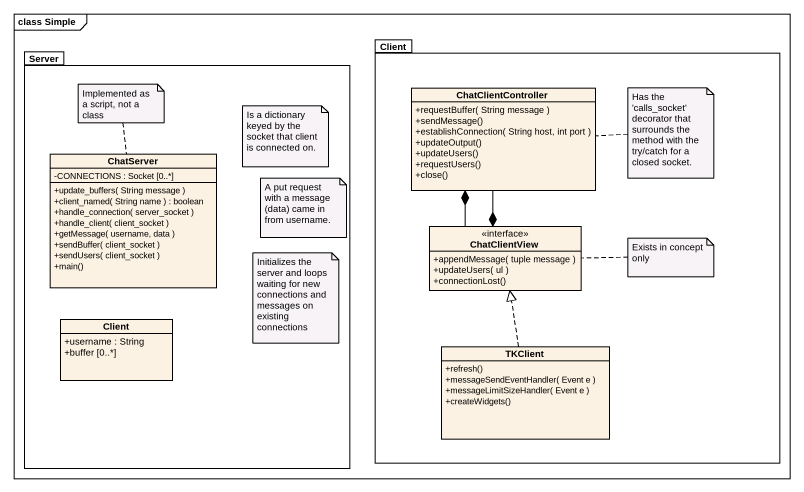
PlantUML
@startuml
mainframe class Simple
hide circle
hide empty members
skinparam classAttributeIconSize 0
package Server {
  class ChatServer {
    -CONNECTIONS : Socket [0..*]
    +update_buffers( String message )
    +client_named( String name ) : boolean
    +handle_connection( server_socket )
    +handle_client( client_socket )
    +getMessage( username, data )
    +sendBuffer( client_socket )
    +sendUsers( client_socket )
    +main()
  }
  class "Client" as Client_2 {
    +username : String
    +buffer [0..*]
  }
}
package Client {
  class ChatClientController {
    +requestBuffer( String message )
    +sendMessage()
    +establishConnection( String host, int port )
    +updateOutput()
    +updateUsers()
    +requestUsers()
    +close()
  }
  interface ChatClientView {
    +appendMessage( tuple message )
    +updateUsers( ul )
    +connectionLost()
  }
  class TKClient {
    +refresh()
    +messageSendEventHandler( Event e )
    +messageLimitSizeHandler( Event e )
    +createWidgets()
  }
}
ChatClientController *-- ChatClientView
ChatClientView *-up- ChatClientController
TKClient .up.|> ChatClientView
note top of ChatServer : Implemented as a script, not a class
note right of ChatClientController : Has the 'calls_socket' decorator that surrounds the method with the try/catch for a closed socket.
note as N3
  Is a dictionary keyed by the socket that client is connected on.
end note
note as N4
  A put request with a message (data) came in from username.
end note
note as N5
  Initializes the server and loops waiting for new connections and messages on existing connections
end note
note right of ChatClientView : Exists in concept only
@enduml
